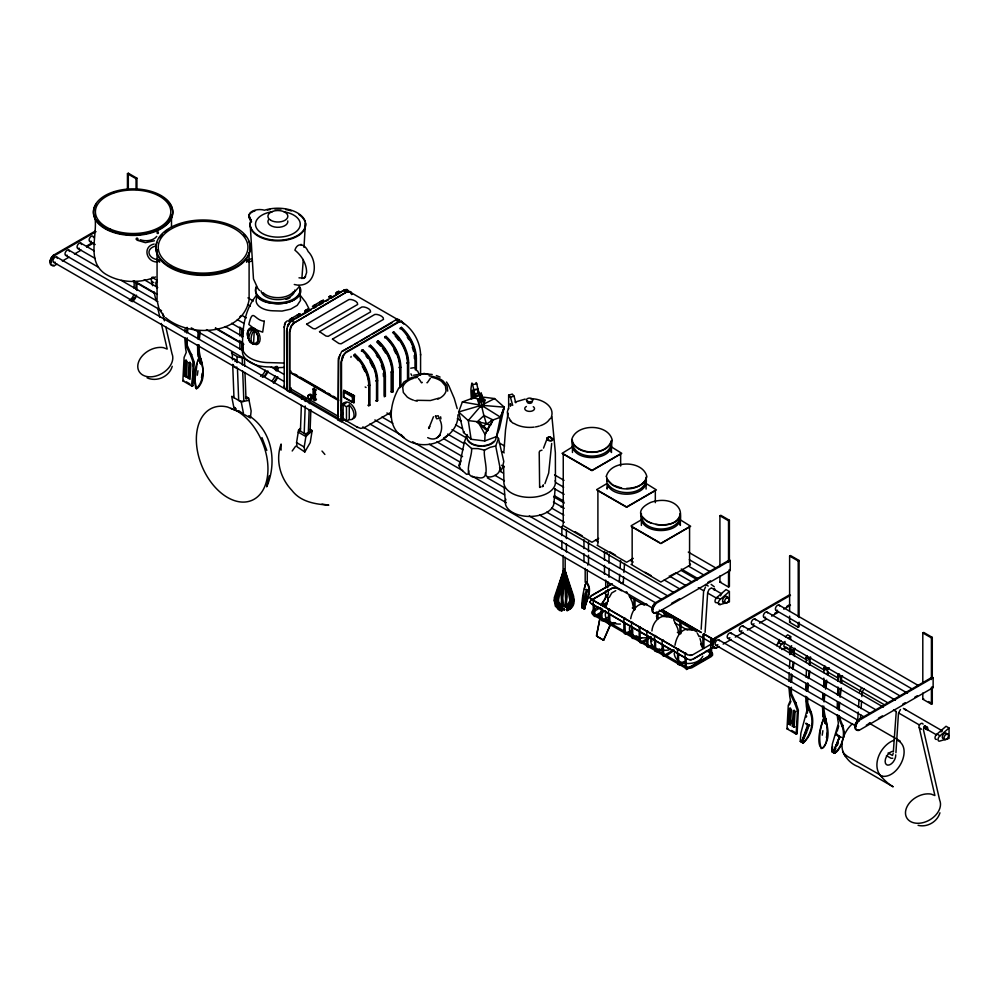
<?xml version="1.0" encoding="UTF-8"?>
<svg xmlns="http://www.w3.org/2000/svg" width="999" height="999" viewBox="0 0 999 999"><rect width="100%" height="100%" fill="white"/><g stroke="black" fill="none" stroke-linecap="round" stroke-linejoin="round"><path stroke-width="1.5" d="M561.863 527.36L561.863 526.66L561.863 535.601M605.519 610.876C602.847 611.038 594.592 620.791 593.256 614.298M593.256 600.312L594.293 600.474L593.256 600.312L593.256 614.472M601.947 618.693L601.947 609.39M608.828 624.487L608.566 623.139M630.943 631.555C629.507 633.054 623.963 636.301 623.875 631.98M637.3 636.738C635.951 638.448 631.38 639.959 631.53 636.4M635.027 608.478L635.027 599.175M652.609 645.566C651.261 647.29 646.69 648.801 646.84 645.242M654.495 635.676L655.544 635.676L654.495 635.676L654.77 651.011L656.93 651.835L661.563 649.238M674.412 650.661C671.753 650.824 663.486 660.576 662.15 654.083M662.15 640.097L663.199 640.259L662.15 640.097L662.15 654.258M664.597 615.459C662.187 611.638 667.257 612.112 664.597 612.362M677.459 648.925L678.508 648.925L677.459 648.925L677.734 664.26L679.894 665.097L684.527 662.499M679.907 633.566L679.907 621.041L680.956 621.041L679.907 621.203M710.289 655.519L711.575 652.672M341.508 421.516L341.508 361.85L343.731 354.832L345.941 352.659L399.038 322.003L401.198 321.591L402.872 323.114M242.67 349.388C241.933 330.607 244.043 309.69 256.88 294.93M284.216 327.397L285.452 322.49L287.337 320.779M289.847 391.683L289.847 332.018L291.146 326.586L294.268 322.839L291.346 320.554L287.962 324.638L286.538 330.569L286.975 390.022L284.703 388.024L284.216 385.876M420.579 355.144C420.404 341.995 413.111 329.171 402.06 322.078L402.684 323.002M805.681 696.216L806.393 706.518A71.841 29.271 48.4 0 1 806.892 710.601L800.861 733.229L800.261 741.395L801.498 742.107L808.428 724.974L807.642 725.162L801.498 742.107M184.753 337.55L185.614 348.763A59.228 21.503 46 0 1 186.226 352.472L184.116 357.38L182.854 380.844L192.02 386.138L192.944 385.664L194.206 362.2L191.533 354.545A59.578 21.628 46 0 1 189.261 349.875L187.25 345.417L187.263 337.912M481.281 395.866L481.243 393.119L482.18 397.227L478.596 399.225L472.989 397.527L472.864 398.638L472.252 394.068M788.91 686.912L789.772 696.74A59.228 21.503 46 0 1 790.396 700.449L788.273 705.356L787.012 728.82L796.178 734.115L797.102 733.641L798.363 710.177L795.691 702.522A59.578 21.628 46 0 1 793.418 697.851L791.408 693.393L791.37 687.237M837.162 708.728L837.387 701.773M806.355 662.487L806.205 657.392L807.03 657.192M839.372 738.086L832.966 752.434L831.73 751.723L832.329 744.105L838.373 723.588A59.54 23.077 47.3 0 0 837.861 720.042L837.137 714.66M281.056 450.124L281.106 444.031C275.287 460.302 280.17 477.984 291.82 490.272C300.599 501.948 315.209 504.208 328.808 505.144L321.99 504.133M789.722 654.62L789.547 648.651L791.645 645.679M790.671 654.32L790.696 651.211M805.943 683.266L805.706 690.584M837.824 681.268L837.674 675.761L838.735 675.137M838.598 681.056L838.498 675.524L837.686 675.724L839.073 673.701M789.235 672.739L788.935 681.393M515.759 402.772L514.035 396.116L512.262 394.106L508.641 395.179L508.666 408.916M827.322 674.587L827.609 669.605L828.82 667.981A3.334 1.923 -60 0 1 829.17 667.694M827.971 674.362L827.771 671.815M286.975 330.794L286.975 390.022M823.938 685.351L824.038 680.956L823.476 686.962M806.917 696.94L806.955 703.446L808.503 707.767A71.791 29.246 48.4 0 0 810.339 712.574C814.385 723.076 810.626 735.114 803.096 743.044L802.097 742.469L808.703 724.862L807.642 725.162M807.667 697.864L807.729 702.821L809.377 707.479A72.44 29.508 48.4 0 0 811.238 712.349C814.947 722.989 811.55 735.751 803.096 743.044M197.552 344.63L197.752 353.658L200.587 363.711L200.911 359.116L198.963 356.418L198.202 353.196L198.326 345.08M198.177 345.741L199.226 357.929L197.964 361.201M555.456 481.568L555.369 452.784L551.947 416.833M822.427 706.031L823.064 715.908L825.499 723.676L825.823 719.068L823.875 716.383L823.114 713.149L823.151 706.455M838.448 709.477L838.823 702.572M839.197 710.489L839.597 702.359M186.301 338.449L186.313 346.141L188.199 350.274A59.053 21.441 46 0 0 190.434 354.882L193.282 362.674L192.02 386.138M790.421 687.787L790.471 694.118L792.357 698.251A59.053 21.441 46 0 0 794.605 702.859L797.439 710.651L796.178 734.115M471.84 396.378C473.738 396.241 471.303 397.789 472.527 396.278L471.853 396.503M481.431 395.142L482.017 396.128M809.477 665.247L809.14 659.003L810.526 656.842M810.264 665.059L809.964 658.803L810.751 657.704M840.958 682.991L840.609 677.372A4.046 2.335 -60 0 1 841.595 675.786M841.732 682.779L841.433 677.147L837.674 675.761M301.373 405.369L300.424 431.156A2.423 1.761 -18.5 0 1 299.862 430.594L299.787 429.295A3.109 2.26 -18.5 0 1 300.274 428.484M301.611 399.3L301.723 396.266M305.207 406.019L304.183 433.329A2.635 1.911 -18.5 0 0 305.12 433.616L306.993 433.329A3.384 2.46 -18.5 0 0 308.329 432.48L309.166 409.727M305.369 401.473L305.482 398.439M309.39 403.658L309.503 400.624M310.876 409.665L310.027 432.604A3.384 2.46 -18.5 0 0 310.814 431.443L310.739 430.02A2.635 1.911 -18.5 0 0 310.127 429.42L312.138 430.594L310.227 442.607L304.807 451.973L297.065 446.778L296.566 442.594L298.564 430.082L300.512 428.234M794.492 656.43L794.13 650.337L795.304 648.788M833.378 752.322L832.142 751.61L832.542 746.403M556.78 595.142L557.554 601.348L561.351 607.904M95.142 231.156L53.397 255.257L50.912 258.479L49.95 262.262A6.244 3.609 -60 0 0 53.397 265.197L54.258 265.697L56.943 264.148M96.004 231.656L54.258 255.756L51.773 258.966L50.812 262.762A6.244 3.609 -60 0 0 54.258 265.697M655.332 612.724L656.193 613.224L730.257 570.466L730.257 560.526L729.395 560.027L655.332 602.784L652.859 606.006L651.885 609.79A6.244 3.609 -60 0 0 653.858 612.849M730.257 560.526L656.193 603.284L653.721 606.493L652.747 610.289A6.244 3.609 -60 0 0 656.193 613.224M789.622 594.792L715.559 637.549L713.086 640.771L712.112 644.555A6.244 3.609 -60 0 0 714.547 647.664M790.484 595.292L716.42 638.049L713.948 641.271L712.974 645.054A6.244 3.609 -60 0 0 716.42 647.989L719.118 646.44M806.48 690.184L806.68 685.976M854.807 726.285L854.782 726.922A6.244 3.609 -60 0 0 858.216 729.857L859.078 730.356L933.141 687.599L933.141 677.659L932.279 677.16L858.216 719.917L855.219 724.412L854.807 726.285L855.644 727.422A6.244 3.609 -60 0 0 859.078 730.356M473.926 397.677L462.362 401.96L458.666 411.988L463.548 432.517L471.116 439.273L484.74 440.971L485.064 434.44L477.997 421.803L481.168 424.338M806.106 677.372L806.468 669.867M184.54 376.123L185.377 360.477L186.338 360.027L185.489 375.661L184.54 376.123L186.376 377.172L187.337 376.723L185.489 375.661M186.376 377.172L187.213 361.538L185.377 360.477M188.212 378.234L189.048 362.6L190.01 362.15L189.173 377.784L188.212 378.234L190.047 379.295L190.884 363.661L189.048 362.6M192.332 383.791L192.645 377.922M193.269 366.196L193.506 361.8M198.202 331.343L197.702 338.848M503.921 451.336L505.531 429.832L508.079 413.111M788.698 724.1L789.535 708.453L790.496 708.004L789.66 723.638L788.698 724.1L790.534 725.149L791.37 709.515L789.535 708.453M791.57 723.276L791.72 720.441M795.167 726.822L794.205 727.272L792.369 726.211L793.206 710.576L795.042 711.638L796.003 711.188M794.168 710.127L793.331 725.761L792.369 726.211M794.205 727.272L795.042 711.638M796.727 727.372L797.04 721.503M837.512 695.167L837.936 687M838.348 693.443L838.636 687.986M184.865 331.968L185.027 329.071M253.484 344.355L254.333 329.907L252.897 329.083A10.177 5.557 -56.6 0 0 250.624 342.694L253.484 344.355A10.177 6.181 -63.6 0 1 254.333 329.907M303.284 259.49L301.873 278.546M303.996 247.365L305.419 223.127A27.71 15.996 0 0 1 275.487 240.821A27.71 15.996 0 0 1 251.273 220.429A10.852 6.269 0 0 1 255.057 210.826M401.561 435.264L404.233 437.737C385.502 427.385 390.085 403.209 399.026 387.637M447.689 391.096L447.065 385.689L442.919 380.819A23.089 13.337 0 0 0 429.17 375.874M457.904 414.81C458.466 424.737 451.923 433.391 443.743 438.324L446.578 436.026M789.422 668.319L789.872 660.863M390.846 417.008L391.046 413.936M391.071 413.186L391.258 410.139M198.988 344.767C198.014 359.415 209.852 374.9 197.49 388.311L196.241 388.599C192.657 378.846 194.88 367.382 198.876 357.942L198.152 355.956M619.705 574.325L619.205 581.93L619.892 581.418M620.092 568.231L620.591 560.614M621.116 583.478L623.264 583.091L623.663 577.022M623.95 572.477L624.537 563.386M701.161 629.245L703.621 591.171L705.531 586.962M705.094 632.33L707.667 592.507L709.065 589.435L711.425 587.899M823.813 706.131C823.838 720.204 834.215 735.364 822.402 748.276L821.153 748.551C818.468 739.198 819.842 728.558 823.513 719.555M824.088 701.91L824.799 694.43M857.617 721.191L858.216 712.037M858.503 707.454L859.003 699.824M860.401 719.243L860.688 714.71M861.088 708.653L861.575 701.086M861.862 696.553L862.162 692.007L864.123 688.573M893.368 751.323L896.253 711.5M895.928 752.734L898.476 713.136L900.461 709.552M608.079 601.223C608.803 598.863 605.831 591.833 605.344 597.664M807.055 691.358L807.716 682.829M807.841 690.958L808.366 683.94M555.107 488.748L553.97 503.071A24.363 14.061 0 0 1 526.336 516.321A24.363 14.061 0 0 1 505.894 499.263M200.949 363.698L201.274 359.103M825.973 722.127L826.185 719.055M564.547 571.128L562.162 607.23C555.069 599.862 558.229 589.735 561.55 581.231M564.41 609.365C563.049 609.765 564.385 608.653 564.56 609.702M822.614 698.801L822.976 693.98M823.276 698.538L823.626 693.743M571.528 596.728L570.092 602.946L566.908 607.904M186.551 332.929L187.088 327.347M187.5 332.492L187.737 329.745M348.713 291.071L346.928 289.423L344.555 289.835L331.256 298.164M352.073 294.205L350.811 291.658L347.427 291.496L294.268 322.839L347.365 291.521L347.365 292.183L350.499 292.307L351.648 294.618M399.612 319.83L397.427 319.205L396.166 320.354L399.038 322.003L401.473 320.916L403.746 324.038M790.584 682.342L791.383 673.975M791.545 681.842L792.195 674.962M286.975 330.357L287.125 328.596M440.909 418.918L440.659 416.82M843.88 737.262L844.23 731.855L842.706 725.311A59.977 23.252 47.3 0 1 840.846 720.966L839.11 715.534M710.539 652.647L708.391 656.355M824.275 685.227L824.699 680.719M893.243 753.209L892.507 755.481L888.111 752.984M497.14 436.975L498.489 438.474L495.691 445.979L490.047 447.365L484.54 450.137C482.554 457.517 493.156 482.167 476.91 477.31C460.676 478.259 472.702 456.793 471.565 448.514L464.36 442.07L466.745 435.539M565.983 598.151L564.522 606.818M825.599 687.787L826.173 682.192L825.162 687.949M562.325 581.73L561.076 595.267L562.737 607.13M563.286 572.502L563.998 569.155L554.283 597.627L554.345 600.711L556.193 605.032M562.562 589.672L562.262 598.151L563.736 606.818M562.874 586.6L563.686 578.908M564.31 609.84L563.923 609.665M573.901 600.711L573.626 596.241L565.084 570.766L567.332 579.457M584.427 589.173L584.952 585.464M199.35 339.148L200.237 331.905M198.689 339.41L199.575 332.143M823.601 699.362L824.15 694.655M158.791 260.202L159.715 262.063L159.016 261.363M587 589.597C580.132 629.295 580.394 595.466 586.475 581.967C593.443 589.772 586.276 600.661 584.49 609.078C585.839 600.636 592.857 590.109 586.063 582.23M583.965 593.069L581.918 607.629M823.975 672.664L823.85 668.056L824.999 666.033M472.564 397.165L471.94 396.241M481.868 395.104L481.93 396.091M808.203 678.583L809.115 671.403M808.978 678.234L809.902 671.041M825.711 687.599L826.71 680.119M859.49 692.195L861.538 687.599M464.36 442.07L459.315 466.533L460.751 469.193L466.57 474.313L468.144 474.1L468.868 470.804M855.668 726.785L856.942 723.014L859.078 720.416L933.141 677.659M839.522 696.091L840.596 688.523M840.084 697.265L841.37 688.161M587.337 589.797L583.691 608.653L584.34 609.04M197.303 375.237L197.964 370.741M822.214 735.202L822.876 730.694M651.823 641.483L651.823 640.172M792.207 668.381L793.106 662.724M792.931 669.355L794.055 662.275M304.807 451.973L304.208 447.015L306.206 434.49L308.329 432.48M201.498 377.659L202.21 373.189M826.41 737.612L827.122 733.154M586.45 589.385L582.679 608.066M566.858 609.602L564.747 570.966M825.574 689.148L826.835 681.955M586.038 598.139L586.675 594.63M547.689 437.5C545.479 439.56 548.588 436.188 550.299 437.05M549.425 437.013L550.611 437.512L549.138 437.075M585.826 599.3L583.691 608.653M564.348 571.203L557.829 603.259L558.553 607.941L561.675 609.752M563.786 609.615C564.897 609.103 563.848 609.402 563.648 609.115M807.217 713.274L807.791 710.514L806.93 711.101M466.558 437.425L467.157 434.577M484.74 440.971L496.453 436.613L500.536 417.195L504.283 407.18L494.617 398.564L482.679 397.078M459.702 462.599L459.078 465.796L459.89 464.023M547.852 439.897L548.414 437.287M836.712 733.104L836.038 735.064M504.283 407.18L499.388 428.733L496.453 436.613M607.03 478.583C603.433 499.475 650.087 499.338 646.116 478.434M607.792 486.163L607.13 489.073L607.13 483.766M631.043 564.36L660.863 582.042L690.384 564.997L690.384 564.06M546.615 439.985L543.518 448.126M269.268 475.874L266.708 486.825C277.335 462.425 272.377 430.606 248.838 415.659M838.124 728.333L838.698 725.886M551.685 443.469L548.676 473.089L544.917 483.653M606.056 606.843L606.992 603.196M674.987 645.279C676.348 636.663 682.092 625.911 692.632 629.882M601.673 610.052L596.64 635.239L597.514 636.675M572.864 600.424L571.153 604.432L567.145 607.929M633.766 609.665L633.978 599.163M350.911 357.292L351.136 356.456M369.043 404.62L369.043 384.74A27.198 15.709 60 0 0 354.782 355.057L355.007 354.22L353.908 354.857A28.422 16.409 60 0 1 368.793 385.864L368.793 405.756L367.932 405.257L369.905 405.119L369.905 385.227A28.422 16.409 60 0 0 355.007 354.22M361.65 350.387L361.426 351.223L362.749 349.75L361.65 350.387A28.422 16.409 60 0 1 376.536 381.393L376.536 401.286L377.647 400.649L377.647 380.756A28.422 16.409 60 0 0 362.749 349.75M369.393 345.916L369.168 346.753L370.504 345.279L369.393 345.916A28.422 16.409 60 0 1 384.29 376.923L384.29 396.815L385.389 396.178L385.389 376.286A28.422 16.409 60 0 0 370.504 345.279M391.171 391.845L392.27 391.208L392.27 371.316A27.198 15.709 60 0 0 378.022 341.646L378.246 340.809L377.135 341.446A28.422 16.409 60 0 1 392.033 372.452L392.033 392.345L391.171 391.845L391.171 371.965L393.131 371.815L393.131 391.708L392.033 392.345M384.877 336.975L384.652 337.812L385.989 336.338L384.877 336.975A28.422 16.409 60 0 1 399.775 367.982L399.775 387.874M407.517 378.808L407.517 363.511A28.422 16.409 60 0 0 392.619 332.505L393.731 331.868L393.506 332.704A27.198 15.709 60 0 1 407.767 362.375L407.767 377.672M400.362 328.034L400.149 328.871L401.473 327.397L400.362 328.034A28.422 16.409 60 0 1 415.259 359.041L415.259 369.755M563.786 609.115L564.398 609.752M557.417 592.407L558.191 589.522M559.74 583.766L564.01 569.155L554.283 600.524L555.357 606.206L558.965 609.427M601.835 608.503L596.44 635.901L602.31 639.447M257.068 296.428L256.343 299.063A17.595 10.152 0 0 0 272.814 310.789L282.043 311.064L290.672 309.153L297.215 305.369L300.524 300.387L300.162 296.391M247.29 260.751L246.503 262.138L247.377 260.202M565.521 607.13L567.132 596.74L566.408 586.338M630.706 618.718C632.017 610.676 637.612 601.348 647.19 604.42M651.935 630.981C652.672 621.253 661.725 612.137 671.54 617.857M197.09 363.461L194.917 380.032L196.403 388.599L195.429 387.225M605.344 598.426L601.373 604.308L602.022 604.108M564.597 609.565L563.686 609.253L564.373 609.827M837.212 731.181L837.786 729.307M562.849 575.649L555.332 600.774L555.744 604.52L557.08 606.743M806.305 717.12L806.655 716.033M508.454 408.204L507.342 411.925L507.817 416.945M807.342 730.431L808.591 726.585M559.44 585.289L555.332 597.902L556.318 603.134M460.539 462.312L461.063 460.876M569.68 600.973L566.108 607.192L563.773 569.255L570.192 601.748C571.116 604.77 570.042 609.64 567.182 609.79M433.441 416.77L428.733 428.534L429.745 426.548L428.571 427.872M823.064 715.908L823.788 717.894C809.09 756.668 832.804 758.765 825.823 719.068M287.562 326.698L290.259 322.065L294.168 319.58M339.935 354.757L338.649 360.189L338.199 420.104L338.361 358.466L341.808 351.323L352.36 345.642M400.899 386.938L403.808 382.068L409.815 378.371A26.274 15.172 0 0 1 418.306 376.099M609.665 626.086L603.596 640.209L609.914 626.023M430.419 378.171C427.972 381.755 426.873 383.504 427.035 382.654M172.24 366.333C169.331 376.648 156.768 382.292 147.078 377.822M939.934 812.799C937.324 821.827 927.197 827.622 918.093 825.336M842.057 743.731C839.997 746.69 837.474 753.633 833.566 752.796L839.485 736.45L841.308 737.312L840.321 737.524M802.097 742.469L806.93 731.705M832.966 752.434L839.759 736.613L837.274 734.989L839.759 736.613M561.163 507.28L561.675 506.093M585.177 584.752L585.764 583.578M793.668 653.671L793.131 650.736L794.742 648.201M833.566 752.796L835.876 748.463M837.137 745.641L838.398 742.831M824.799 667.357L823.85 668.056L826.922 669.829L828.071 667.807M284.39 324.825L285.452 322.49M702.796 656.193C697.789 666.633 675.074 666.083 674.2 653.321M493.007 419.942L490.447 425.499L486.288 423.601L477.347 421.715L483.978 415.522L493.007 419.942L482.892 426.286L477.347 421.715M806.78 657.717L806.218 657.367L807.204 655.656M789.272 704.932L790.933 701.398M492.969 420.017L487.25 430.282M840.596 677.409L842.232 676.111A2.735 1.586 -60 0 1 842.544 675.836M488.698 427.385L487.737 430.482L486.863 430.569L477.147 421.703L487.737 430.482L483.141 426.373M485.064 434.44L490.447 423.838M485.077 434.49L487.262 430.244M609.253 597.452L611.738 592.969L615.746 590.671M288.386 324.987L289.235 323.376M550.749 418.631C556.58 406.418 541.133 398.189 530.681 398.838M572.452 441.858C568.419 462.849 615.484 462.849 611.45 441.858M641.358 514.785C637.337 535.776 684.39 535.776 680.369 514.785M138.087 239.198L137.363 238.112A1.249 0.987 -1.2 0 0 136.526 238.224L136.051 239.111L136.863 239.61A1.249 0.987 -1.2 0 0 137.437 239.585M790.821 647.876L789.547 648.651L793.131 650.736L793.656 653.121L789.797 650.898M572.052 605.032L572.889 603.633M794.13 650.337L793.131 650.736M463.548 432.517L464.16 431.518M343.731 354.832L341.67 360.04M807.092 724.849L807.554 724.263L809.003 725.299M596.79 489.56L606.48 483.841M645.429 480.057C641.658 486.476 633.516 488.174 626.61 488.386M292.183 450.999L295.654 446.178M447.49 435.352C436.088 447.789 411.351 448.126 400.774 434.428M808.84 725.861L809.827 725.574L808.004 724.737L808.216 725.499M480.419 406.456L468.244 420.579L480.094 422.053M294.83 291.571L298.738 287.237M156.768 236.376C153.322 240.821 145.704 241.708 140.235 239.71M539.635 486.213L540.709 487.1L539.635 487.425L539.21 452.097L539.997 450.774L541.995 450.174M834.565 753.371C841.895 746.44 845.928 735.227 841.82 725.561A59.441 23.039 47.3 0 1 839.984 721.266L838.286 715.321M570.966 606.418L567.607 608.903M810.626 713.236L811.313 712.537M587.737 565.134L588.498 564.198L588.498 555.244M640.234 626.997L639.185 626.997M711.575 638.885L710.539 638.885M714.447 589.835C714.173 587.624 715.084 588.586 714.11 589.972M842.095 726.148L842.794 725.486M312.138 430.594L305.881 436.551L298.239 432.142M190.784 355.532L191.621 354.732M794.942 703.508L795.778 702.709M482.18 395.879L478.596 399.225L473.189 396.815L472.302 394.093M233.341 396.153L233.279 397.14A3.022 1.124 13.6 0 0 233.978 397.689L232.692 364.385M239.885 316.733L240.996 315.746M852.559 723.626C843.318 731.792 837.337 747.614 846.653 757.991A73.626 42.507 -60 0 0 858.241 766.645L893.181 786.812A131.406 75.862 -60 0 1 882.117 777.472C870.191 766.27 880.631 744.767 894.267 740.172M717.032 602.547A3.197 1.848 -60 0 1 715.009 601.111A3.197 1.848 -60 0 1 717.032 597.352L726.023 589.572L729.395 591.52L729.395 601.898L720.404 604.495L718.156 603.196M720.404 604.495A3.197 1.848 -60 0 1 718.381 603.059A3.197 1.848 -60 0 1 720.404 599.3L729.395 591.52M776.698 645.704A3.197 1.848 -60 0 1 778.658 642.607L780.906 640.659M785.401 636.775L787.649 634.827L790.659 636.563L790.659 639.522M779.645 648.114A3.197 1.848 -60 0 1 781.668 644.343L785.039 641.433M788.411 638.511L790.659 636.563M936.513 739.41A3.197 1.848 -60 0 1 935.039 737.487A3.197 1.848 -60 0 1 937.05 734.053L946.041 726.273L949.05 728.009L949.05 738.386L940.059 740.983A3.197 1.848 -60 0 1 938.036 739.56A3.197 1.848 -60 0 1 940.059 735.788L949.05 728.009M427.684 437.624C439.373 443.693 444.692 428.596 439.847 419.83M439.398 435.801L440.134 435.189L437.038 437.812M485.389 427.734L485.102 428.596L485.389 427.734L483.279 426.036M419.405 375.062L424.063 373.414L428.896 374.675M290.272 322.065L291.396 320.529L344.505 289.872L347.427 291.496M584.665 608.965L583.94 608.503M294.218 322.215L290.834 326.298L289.41 332.23L289.41 391.933L290.946 391.046L339.747 419.218M631.168 525.749L642.082 519.418M675.611 573.089L670.604 575.599M152.585 285.739L151.548 281.206L153.821 282.717M919.242 727.672L921.478 729.208M644.655 604.682L646.49 604.57M665.896 616.945L667.732 616.833M563.985 569.343L561.101 604.507L561.888 610.938M127.447 189.136L127.447 173.714L128.309 173.227L136.925 178.197L136.925 188.986M127.447 173.714L136.064 178.696L136.925 178.197M87.063 245.766L91.096 243.431M62.338 261.026L69.068 257.143M74.45 254.033L81.181 250.15M86.576 247.04L93.307 243.157M291.209 318.544L297.852 314.71M314.448 305.132L321.079 301.298M292.832 319.28L292.395 318.169L291.296 318.806A8.117 4.683 60 0 0 288.624 321.291M296.94 315.547A8.117 4.683 60 0 1 299.038 314.335L300.15 313.698A8.117 4.683 60 0 0 298.039 314.91M308.316 310.339L307.892 309.228L306.78 309.865A8.117 4.683 60 0 0 304.683 311.076M312.425 306.606A8.117 4.683 60 0 1 314.523 305.394L315.634 304.757A8.117 4.683 60 0 0 313.536 305.969M323.801 301.398L323.376 300.287L322.265 300.924A8.117 4.683 60 0 0 319.593 303.409M328.821 296.828A8.117 4.683 60 0 1 330.007 296.453L331.119 295.816A8.117 4.683 60 0 0 329.021 297.028M339.298 292.457L338.861 291.346L337.762 291.983A8.117 4.683 60 0 0 335.652 293.194M295.492 318.818L311.388 309.64M314.036 308.104L316.683 306.581M319.33 305.045L323.301 302.759M325.961 301.223L328.609 299.7M399.101 321.328L396.228 319.668L343.069 351.011M355.02 344.106L357.667 342.582M360.327 341.046L369.618 335.676M372.277 334.141L392.182 322.652M354.782 355.057L353.683 355.694A27.198 15.709 60 0 1 358.316 360.589M378.022 341.646L376.91 342.282A27.198 15.709 60 0 1 380.669 346.116M316.496 399.163L315.397 399.8A1.623 0.937 60 0 1 314.248 400.462A1.623 0.937 60 0 1 313.099 398.476L313.099 389.198L314.198 388.549A1.623 0.937 60 0 1 314.235 388.236M315.397 399.8L315.397 390.522L316.496 389.885M313.099 398.476L314.198 397.839L314.198 388.549A1.623 0.937 60 0 0 313.099 389.198M343.806 390.359L354.433 395.816L353.858 402.784L343.806 396.978L343.806 390.359L354.433 395.816M343.519 391.845L344.38 391.346L353.284 396.491L353.284 401.785L352.422 402.285L343.519 397.152L343.519 391.845L352.422 396.978L353.284 396.491M343.519 397.152L344.38 396.653M375.686 380.906L377.647 380.756M406.655 363.024L408.628 362.874L408.628 378.171M346.478 421.141L346.478 406.743L349.263 405.132A9.128 5.27 60 0 1 354.058 415.097A9.128 5.27 60 0 1 349.263 419.543L346.478 421.141L343.144 419.218L343.144 404.807L345.929 403.196A9.128 5.27 60 0 0 343.032 414.011M375.686 400.786L377.647 400.649M344.83 419.592L341.071 421.765L341.071 362.063L342.495 356.119L345.879 352.048L399.038 321.353L399.038 322.003M368.793 405.756L369.905 405.119M390.896 412.312L364.435 427.597L360.751 428.409L357.055 427.048M573.176 446.491L562.137 453.321M593.256 469.642L620.654 453.821L620.654 466.034M598.663 538.386L591.957 542.257L562.437 525.224M633.316 558.391L626.61 562.262L597.09 545.229M662.162 542.569L689.572 526.748L689.572 563.873M719.917 566.645L719.917 515.771L720.779 515.284L729.395 520.254L729.395 560.339M591.258 595.704L611.413 584.065M591.258 600.124L611.413 588.486A4.371 2.522 0 0 1 613.086 587.887A4.408 2.547 0 0 1 614.997 587.762M719.917 515.771L728.533 520.754L729.395 520.254M591.458 600.199L611.575 588.573A4.133 2.385 0 0 1 617.444 588.573L621.665 590.834M598.576 607.142C596.066 607.929 588.636 611.75 593.219 614.885L685.838 668.256L691.683 667.869L711.226 656.593C714.809 654.57 711.051 650.699 708.328 650.262M602.26 605.019L607.604 601.935M593.955 611.425L600.574 607.592M602.959 606.218L607.005 603.896M595.779 615.297L603.696 610.726M603.433 619.717L607.467 617.382M603.92 620.641L606.668 619.055M611.088 624.138L613.823 622.552M611.588 625.062L615.634 622.727M671.49 603.396L679.57 598.738M707.854 582.405L710.539 580.856M626.398 632.979L630.431 630.644M719.917 575.899L719.917 582.067L720.779 581.568M634.053 637.399L636.8 635.814M719.917 582.067L728.533 587.037L729.395 586.538L729.395 569.58M789.622 611.513L789.622 556.018L790.484 555.519L799.088 560.489L799.088 617.532M641.708 641.82L650.923 636.488M651.448 637.399C648.663 637.474 640.846 647.19 639.185 640.996L639.185 626.835L639.847 626.61L640.284 641.308M649.362 646.228L652.11 644.655M789.622 556.018L798.226 560.988L799.088 560.489M657.017 650.649L659.765 649.075M664.685 655.069L673.9 649.75M713.323 642.919L693.194 654.532A4.133 2.385 0 0 1 687.324 654.532L591.458 599.188A4.133 2.385 0 0 1 591.458 595.804L611.575 584.178A4.133 2.385 0 0 1 612.337 583.828M679.994 663.91L684.028 661.588M693.356 659.065L713.511 647.427A4.371 2.522 0 0 0 714.135 646.977M774.799 613.286L777.497 611.738M786.925 606.293L789.622 604.745M723.151 644.105L731.231 639.447M735.276 637.112L743.343 632.442M747.389 630.107L754.12 626.223M759.502 623.114L766.245 619.23M771.628 616.121L778.358 612.237M783.74 609.128L790.484 605.232M688.948 667.582L708.528 656.281M691.021 666.645L710.489 655.406M707.779 657.916L686.5 669.53L685.114 667.519L685.114 653.346L686.163 653.346L685.114 653.508M708.94 657.242L711.388 654.32L710.289 653.009M789.622 616.133L789.622 622.302L790.484 621.815M789.622 622.302L798.226 627.272L799.088 626.785L799.088 622.152M922.801 682.242L922.801 632.916L923.663 632.417L932.279 637.387L932.279 677.472M922.801 632.916L931.418 637.886L932.279 637.387M866.295 725.199L870.341 722.864M878.421 718.206L882.454 715.871M902.659 704.208L905.344 702.647M914.772 697.215L917.469 695.654M922.801 693.031L922.801 699.2L923.663 698.701M922.801 699.2L931.418 704.17L932.279 703.683L932.279 688.261M422.302 382.33C421.079 383.878 421.466 381.68 418.519 378.584M494.617 398.564L482.754 404.607L483.716 405.469L504.245 407.167L500.499 417.182L483.341 406.468L480.119 406.805L479.158 405.956L478.034 400.587L478.596 399.088L483.404 398.589L484.827 399.875L483.341 406.468L484.827 399.875L478.596 399.088L479.058 402.023M154.183 244.043C142.108 246.541 146.441 262.612 157.717 261.975M155.007 246.191C145.105 249.151 148.314 258.741 158.129 259.728M691.196 666.545L688.773 667.22L685.476 666.545M603.583 619.63L602.322 619.855M657.167 650.574L655.594 650.149L655.544 640.322M687.799 668.244L686.9 668.531M182.854 380.844L183.853 380.407M787.012 728.82L788.011 728.383M856.817 720.853L858.503 720.217M515.047 402.098L525.137 399.101M154.42 240.771L145.417 242.657L137.2 240.247M398.376 319.955L396.166 320.354L396.166 319.692M491.021 420.716L500.536 417.195M413.336 378.384L410.901 379.258A21.441 12.375 0 0 0 402.734 387.425L403.321 392.457L407.167 396.978A21.441 12.375 0 0 0 413.436 400.149M438.761 398.164L430.407 400.537L416.745 400.299M825.386 668.943L826.073 668.718M824.025 670.279L824.537 667.832M826.922 669.829L827.609 669.605M155.569 276.96C139.261 283.741 119.443 283.129 104.458 273.389C86.076 260.215 98.252 234.028 94.718 215.784M190.434 354.882L191.533 354.545M410.726 368.206L413.911 367.719M483.404 398.589L478.034 400.587L479.47 401.873L484.278 401.361L480.819 398.264M794.592 702.859L795.691 702.522M508.641 395.179L510.427 397.177L514.035 396.116M549.263 437.25C541.77 439.597 558.354 443.394 550.199 437.287M480.007 405.706L458.628 411.975L468.281 420.591L471.116 439.273M781.668 649.537L787.662 647.814M841.82 725.561L842.706 725.311M892.794 758.266L891.071 758.278L886.438 755.669M248.027 259.728L251.161 258.916M248.451 261.975L251.985 261.064M809.14 659.003L809.964 658.803L809.689 659.402L806.205 657.392M806.892 710.601L807.791 710.389M810.339 712.574L811.238 712.349M800.261 741.395L801.91 742.007M567.282 608.891C571.628 608.291 573.988 603.234 572.602 599.375L565.846 577.135M196.241 388.599C203.459 382.58 204.308 368.344 200.911 359.116M413.611 375.224L423.027 373.763L432.217 374.463M414.56 377.947L417.345 377.335M244.967 372.44L245.991 398.713L248.639 398.176L251.136 410.939L250.387 417.994L244.743 414.76M236.263 408.991L233.803 407.292L231.668 396.353L241.221 401.873L249.051 400.287M603.334 620.903L601.635 620.629M471.353 398.951L471.004 393.069A8.691 1.274 84 0 1 471.066 387.974L471.64 384.19A4.533 0.662 84 0 1 472.589 384.453L473.788 389.747L477.984 389.31L479.57 395.554M567.12 610.864L570.679 608.391L571.465 603.034L564.934 570.916M566.483 610.064C571.84 609.989 575.399 603.896 573.626 599.025L565.059 570.841M472.589 384.453L476.785 384.003L479.745 396.715M474.088 395.567L473.788 389.747L477.984 389.31L478.184 393.606M472.39 394.28L474.637 394.043L475.287 396.091L479.782 395.629L479.07 393.431M479.133 393.569L481.381 393.331M478.921 393.906L481.168 393.668M471.89 396.928L472.589 396.815M471.94 397.14L472.589 396.94M487.874 430.219L477.147 421.703M647.577 637.737L641.633 637.899M668.818 649.999C661.75 651.236 649.6 648.751 650.799 639.397M298.763 285.127C316.071 285.464 318.469 261.775 308.154 251.561C304.857 243.631 297.315 242.095 294.905 250.15C301.586 255.607 306.768 263.736 306.593 272.627L304.982 277.285L305.557 276.523L303.571 278.446L305.207 277.26L302.66 278.384L303.546 278.084L298.988 277.834M471.565 448.514L478.084 448.626L484.54 450.137M561.813 610.826C557.105 611.226 556.006 605.019 557.017 601.473L563.998 569.705M477.659 422.614L478.446 422.589M687.349 629.732L691.857 629.87M284.128 363.049L269.38 362.612A26.548 15.335 0 0 1 243.082 343.881M620.454 624.063C614.11 624.45 603.97 621.353 605.406 613.199M346.765 290.16L344.505 290.522L345.654 290.097L348.514 291.745M344.792 419.393L342.807 418.818L341.508 414.885M655.719 524.487C694.48 528.758 683.616 491.708 650.923 502.31C617.469 517.957 675.786 538.099 680.344 513.486C682.117 534.228 639.61 534.228 641.383 513.486M896.652 739.947C913.723 746.902 898.338 778.858 882.092 776.211A19.73 11.389 -60 0 1 880.231 775.149M561.85 608.99L558.066 607.679M561.763 610.064L559.852 609.74M669.155 616.97L670.691 617.157M641.62 637.899C635.901 637.587 628.259 634.015 629.557 627.147M462.362 401.96L478.496 404.77M294.28 284.49L297.977 285.19M625.287 633.116L624.924 622.639M621.565 488.012L612.837 485.089L607.792 480.057M607.03 594.63L607.792 595.079M711.151 584.39L714.26 586.763M789.547 648.651L791.807 649.537M230.844 408.391L238.998 411.613M233.803 407.292L235.364 407.929M436.376 375.562L440.084 377.085M561.987 608.304L557.092 604.432M343.144 404.807L346.478 406.743M651.123 523.226L647.09 521.441L642.045 516.396M582.217 535.814L575.074 531.705M615.521 555.232L609.74 551.71M651.123 575.599L645.017 572.265M586.013 589.622L586.987 590.184M560.639 608.903L558.016 607.142M582.929 607.916L582.267 607.542M844.505 754.745L879.682 774.662M846.503 755.756L843.793 753.321A20.854 12.038 -60 0 1 842.706 751.123M602.622 639.71L603.633 640.209L597.814 636.937M349.588 291.783L399.3 320.479M397.315 319.917L400.174 321.566M610.739 446.491L621.765 453.321L591.957 470.666L562.437 453.621M645.391 483.066L656.418 489.91L626.61 507.242L597.09 490.209M401.248 328.234A27.198 15.709 60 0 1 415.509 357.904L416.371 358.404L416.371 370.641M679.645 519.418L690.671 526.261L660.863 543.593L631.343 526.548M591.957 470.392L563.249 453.821L563.249 524.088M400.874 385.701L400.874 367.345L400.012 366.845A27.198 15.709 60 0 0 385.764 337.175M399.775 367.982L398.913 367.495L400.012 366.845L400.012 386.738M391.171 371.965L392.033 372.452M729.395 569.967L730.257 570.466M932.279 687.1L933.141 687.599M385.389 376.286L384.528 375.786A27.198 15.709 60 0 0 370.279 346.116M247.939 297.864L253.346 300.986M457.305 418.731L461.363 421.079M499.175 442.907L504.582 446.029M554.557 474.887L564.01 480.344M688.286 552.085L715.296 567.682M779.083 605.132L918.181 685.439M247.602 304.695L250.299 306.256M455.606 424.787L462.362 428.683M501.535 451.311L504.233 452.859M555.569 482.505L563.673 487.175M659.552 542.569L632.155 526.748L632.155 563.873M689.285 559.702L709.552 571.403M776.036 610.401L912.437 689.16M392.27 391.208L393.131 391.708M928.583 701.548L932.279 703.683M452.01 429.595L466.858 438.174M554.657 488.861L564.11 494.318M688.386 566.071L703.246 574.65M767.032 612.087L907.479 693.181M369.905 385.227L367.932 385.377L368.793 385.864M385.389 396.178L384.528 395.679L384.528 375.786L383.429 376.436A27.198 15.709 60 0 0 383.254 373.439M242.295 315.559L246.353 317.894M447.614 434.09L463.823 443.444M501.635 465.284L504.345 466.845M554.32 495.704L563.773 501.161M681.281 569.005L697.489 578.359M365.172 386.975L366.034 387.462M763.985 617.37L900.386 696.116M553.621 496.778L564.373 502.997M681.33 570.516L697.464 579.832M705.531 584.49L708.216 586.038M712.25 588.374L721.665 593.806M725.699 596.128L728.383 597.689A3.184 1.836 -60 0 1 727.384 602.609A3.184 1.836 -60 0 1 724.625 601.023A3.184 1.836 -60 0 1 728.383 597.689M237.337 319.58L244.093 323.476M444.006 438.898L462.912 449.812M499.375 470.866L503.434 473.214M553.409 502.06L564.21 508.304M676.323 573.026L691.183 581.605M754.969 619.055L895.416 700.137M717.032 597.352L720.404 599.3M698.326 587.662L703.696 590.771M707.729 593.106L717.145 598.538M722.514 601.635L725.212 603.196M903.396 708.403L942.457 730.956M89.76 241.408L95.167 244.53M151.898 277.285L157.305 280.407M231.593 323.289L243.744 330.307M386.925 412.974L390.984 415.322M436.9 441.833L462.562 456.643M494.98 475.362L504.445 480.819M551.71 508.116L563.873 515.134M669.23 575.961L685.439 585.327M751.922 624.325L888.323 703.071M806.218 657.367L807.667 658.204M778.658 642.607L781.668 644.343M937.05 734.053L940.059 735.788M784.402 647.04L791.133 650.923M793.83 652.484L807.292 660.264M809.989 661.813L824.799 670.366M827.497 671.915L838.273 678.146M842.307 680.469L884.065 704.582M893.481 710.014L896.178 711.575M898.875 713.124L919.08 724.787M924.462 727.909L936.587 734.902M80.757 243.094L94.256 250.899M144.231 279.745L157.742 287.55M225.275 326.536L242.844 336.675M381.968 417.008L392.769 423.239M429.245 444.293L460.314 462.237M487.325 477.834L504.882 487.974M546.753 512.15L564.323 522.277M595.379 540.222L598.089 541.783M630.506 560.489L633.204 562.05M664.273 579.994L679.133 588.573M742.919 626.011L883.366 707.105M77.71 248.376L95.267 258.504M134.44 281.119L157.405 294.38M215.484 327.909L243.843 344.293M374.875 419.942L401.885 435.539M412.687 441.77L462.662 470.629M472.127 476.086L504.545 494.805M539.66 515.072L673.388 592.282M294.905 374.101L297.54 375.624M300.187 377.147L325.237 391.608M327.884 393.131L330.519 394.655M333.154 396.178L335.789 397.702M133.142 280.956L154.708 293.394M215.359 328.409L239.61 342.42M739.872 631.293L876.273 710.039M338.649 399.962L289.847 371.79L290.946 371.153L289.847 372.452L338.649 400.624M68.694 250.062L98.414 267.22M121.379 280.469L157.842 301.523M206.468 329.608L242.944 350.661M271.303 367.033L283.466 374.051M369.905 423.963L506.331 502.722M529.295 515.984L667.07 595.529M730.856 632.979L869.954 713.286M65.647 255.332L161.551 310.701M191.271 327.859L284.465 381.668M362.812 426.898L661.326 599.238M727.809 638.249L864.21 716.995M232.392 351.96A3.921 1.461 13.6 0 0 231.631 352.247L231.581 353.234A3.022 1.124 13.6 0 0 232.28 353.783L236.988 356.506A3.297 1.224 13.6 0 0 238.149 357.018L240.959 357.517A4.271 1.586 13.6 0 0 242.158 357.43L242.457 364.997M289.847 388.361L338.649 416.533M342.807 418.818L357.892 427.522M869.18 723.176L900.087 741.021M56.643 257.018L338.948 420.005M341.646 421.566L656.368 603.271M53.397 255.257L54.258 255.756M655.332 602.784L656.193 603.284M715.559 637.549L716.42 638.049M858.216 719.917L859.078 720.416M286.538 390.272L289.41 391.933M338.199 420.104L340.122 421.216M52.922 255.694L53.784 256.181M654.857 603.221L655.719 603.708M715.084 637.986L715.946 638.486M718.805 639.934L859.252 721.028M52.46 256.169L53.322 256.668M654.395 603.696L655.257 604.195M714.622 638.473L715.484 638.96M857.279 720.828L858.141 721.328M52.023 256.693L52.885 257.193M653.97 604.22L654.832 604.72M714.185 638.998L715.047 639.497M856.855 721.365L857.716 721.852M51.623 257.267L52.485 257.754M653.558 604.795L654.42 605.282M662.187 609.802L701.348 632.417M704.058 633.978L713.511 639.435A4.371 2.522 0 0 1 714.135 639.884M713.786 639.56L714.647 640.059M856.443 721.927L857.304 722.427M662.012 609.902L701.161 632.517M703.87 634.065L713.323 639.522A4.133 2.385 0 0 1 713.923 639.959M51.249 257.854L52.11 258.354M653.184 605.382L654.045 605.881M713.411 640.159L714.273 640.646M856.081 722.514L856.942 723.014M50.912 258.479L51.773 258.966M652.859 606.006L653.721 606.493M713.086 640.771L713.948 641.271M855.743 723.139L856.605 723.638M659.253 610.177L696.753 631.83M50.624 259.103L51.486 259.603M652.572 606.63L653.433 607.13M712.799 641.408L713.648 641.895M855.456 723.776L856.318 724.263M50.387 259.752L51.249 260.24M652.335 607.28L653.196 607.767M712.549 642.045L713.411 642.544M855.219 724.412L856.081 724.912M53.596 262.287L653.321 608.541M50.2 260.389L51.061 260.889M652.135 607.916L652.996 608.416M712.362 642.682L713.224 643.181M855.032 725.049L855.881 725.549M699.812 636.138L713.323 643.93M715.759 645.204L856.205 726.298M50.062 261.014L50.924 261.513M651.997 608.541L652.859 609.04M712.225 643.306L713.086 643.806M854.882 725.674L855.743 726.173M49.975 261.626L50.837 262.125M651.922 609.153L652.784 609.652M712.137 643.93L712.999 644.417M629.37 596.578L644.118 605.094M656.193 612.075L664.248 616.72M674.974 622.914L687.05 629.882M715.559 647.502L716.42 647.989M677.359 632.379L680.057 633.94M701.598 646.378L704.295 647.939M632.255 607.954L635.127 609.602M706.256 650.674L710.489 653.121M248.639 398.176L246.104 396.728A3.297 1.224 13.6 0 1 246.878 397.327L246.803 398.401A4.271 1.586 13.6 0 1 245.991 398.713M298.564 430.082L306.206 434.49M591.258 599.288L687.15 654.645M808.004 724.737L805.806 723.251L807.454 724.412M591.258 603.708L687.15 659.065M593.955 613.698L685.651 666.645M296.566 442.594L304.208 447.015M594.892 615.471L594.293 604.969M663.786 655.257L663.199 644.742M686.75 668.518L686.163 667.307M791.608 730.469L795.204 732.542M796.403 733.229L797.102 733.641M186.251 381.793L189.847 383.878M192.245 385.252L192.944 385.664M837.686 675.724L839.135 676.56M833.99 752.672L834.977 753.258M802.509 742.369L803.508 742.944M602.884 603.758C600.124 603.958 607.517 598.326 605.844 595.242M238.711 410.701L243.619 414.11L241.221 401.873M626.186 591.67L627.36 592.519M594.155 613.823L593.156 612.799M165.572 317.645C189.148 337.987 242.582 335.564 249.101 299.825L249.101 252.622M510.102 420.716L513.374 423.439M622.764 582.242L623.264 583.091M646.84 631.418L647.889 631.256L646.84 631.256L646.84 645.416M631.53 622.577L632.579 622.414L631.53 622.414L631.53 636.575M623.875 618.156L624.924 617.994L623.875 617.994L623.875 632.155M608.566 609.315L609.602 609.153L608.566 609.153L608.566 623.314M259.54 290.497L258.217 288.986M550.661 437.25C557.055 440.372 547.29 443.007 547.052 438.324M632.866 637.399L632.579 627.06M251.623 221.815L250.087 219.992A10.852 6.269 0 0 1 250.087 217.195M648.326 646.415L647.889 645.204M610.052 624.313L609.602 613.798M300.037 295.055L305.644 302.235L309.103 308.916M564.123 608.828L564.46 609.615M607.792 484.028C616.121 496.903 647.077 495.741 646.091 477.135M573.139 443.469C581.368 455.282 606.73 455.407 611.438 440.559C613.211 461.288 570.704 461.288 572.464 440.559M159.828 310.277L164.298 316.508M673.626 619.73L677.634 628.246L679.12 634.377M697.314 633.204L699.113 636.663M446.503 381.993L448.289 384.727M607.492 596.253L608.279 601.111M301.024 244.293L301.198 245.042M843.793 753.321L845.529 756.418M257.68 288.137L253.471 278.896L250.337 226.648M417.532 370.841L419.767 375.312M628.833 594.667L632.242 602.047L633.94 610.277M410.951 373.838L411.863 375.612M448.688 385.439L454.258 398.426L457.192 408.591M474.637 394.043L474.475 395.991M699.999 638.523L702.672 648.164M330.007 296.453L330.444 297.565M314.523 305.394L314.96 306.506M299.038 314.335L299.463 315.447L300.574 314.81A6.906 3.984 60 0 0 299.563 315.122M261.95 437.574L266.808 450.387M838.386 717.894L838.76 718.993M512.699 405.394L510.427 397.177M568.344 583.878L572.927 597.902M656.393 615.983L657.03 617.994M481.98 396.591L482.18 397.227M473.826 389.835L475.262 395.979M511.001 405.594L510.364 403.571L510.377 406.181M823.788 717.894L825.499 723.676L823.875 716.383M198.876 357.942L200.587 363.711L198.963 356.418M483.978 415.522L486.288 423.601M700.649 643.718L701.073 645.204M570.054 589.522L571.228 593.843M566.695 581.231L570.479 596.715M498.489 438.474L503.783 461.476L502.497 467.532L500.686 470.966L495.691 445.979M484.228 417.02L481.855 407.03L481.431 399.2L479.47 401.873L480.119 406.805M156.818 287.962L155.894 283.916A2.597 1.723 -54 0 1 157.243 280.644M162.687 313.386L164.41 320.866M165.784 326.848L172.003 353.783A18.706 13.187 -29.6 0 1 156.044 375.999A18.706 13.187 -29.6 0 1 138.187 363.261A18.706 13.187 -29.6 0 1 163.386 347.64L167.195 349.076L161.289 323.439M153.983 291.77L156.069 300.811M157.805 308.354L159.89 317.407M151.548 281.206L151.423 280.669A2.597 1.723 -54 0 1 153.309 277.073M679.682 522.514L680.344 525.424L680.344 518.793M610.776 449.575L611.438 452.497L611.438 445.866M157.38 301.773L158.941 308.604M473.538 394.255L472.377 390.109L472.09 393.818A31.056 4.558 84 0 1 472.49 398.564M839.547 736.3L839.61 737.125M837.799 735.289L837.849 736.101M823.813 715.684L823.313 712.662M806.755 703.159L806.505 700.786M485.389 472.864C484.865 481.805 502.659 474.463 499.587 467.569M678.558 663.411L678.508 653.583M565.771 580.194L566.083 583.266M564.56 578.908L564.885 581.98M565.209 585.064L566.008 592.744M505.319 501.698L504.183 487.3M244.43 358.529L244.73 366.258M242.682 371.054L243.856 401.336A4.271 1.586 13.6 0 1 242.657 401.423L239.86 400.936A3.297 1.224 13.6 0 1 238.686 400.412L237.462 368.619M236.988 356.506L237.225 362.562M232.28 353.783L232.517 359.84M823.001 708.566L823.089 710.876M806.368 723.776L806.38 724.437M882.092 776.211L882.117 777.472M503.583 465.709L503.921 481.768A25.762 14.873 0 0 0 530.631 497.352A25.762 14.873 0 0 0 555.194 480.631M823.838 678.146L823.85 685.389M931.418 637.886L931.418 679.507M931.418 687.212L931.418 704.17M798.226 560.988L798.226 616.483M798.226 622.652L798.226 627.272M728.533 520.754L728.533 562.375M728.533 571.628L728.533 587.037M711.575 643.531L711.575 638.723L710.913 638.498L710.539 652.797M711.575 648.026L711.575 652.834M703.92 634.303L703.92 648.413M702.884 634.303L702.884 648.376M686.163 658.004L686.163 667.482M680.956 621.041L680.956 633.603M665.646 612.2L665.646 615.459M657.991 612.437L657.991 618.793M656.942 612.424L656.942 618.606M655.319 502.672L655.319 490.397L626.61 506.968L597.902 490.397L597.902 544.093M647.889 635.901L647.889 645.379M646.091 482.442L646.091 489.073M641.383 518.793L641.383 525.424M609.015 554.27L609.015 563.211M609.015 568.394L609.015 577.335M607.792 581.593L607.792 587.587M607.792 589.41C610.189 595.916 604.258 599.288 605.706 590.909M607.13 478.471L607.13 481.118M605.706 580.094L605.706 587.912M604.482 551.286L604.482 560.239M604.482 565.409L604.482 574.35M588.498 541.833L588.498 551.573M587.275 569.954L587.275 582.255M585.189 568.456L585.189 582.255M583.965 539.647L583.965 548.588M583.965 553.758L583.965 562M572.464 445.866L572.464 452.497M566.396 529.645L566.396 538.586M566.396 543.756L566.396 552.01M565.172 557.292L565.172 570.766M563.074 555.469L563.074 570.766M561.863 540.784L561.863 549.025M473.189 396.815L473.189 398.164M420.579 354.158L420.579 374.862M415.509 357.904L415.509 368.619M376.785 400.149L376.785 380.269A27.198 15.709 60 0 0 362.537 350.587M353.858 396.153L353.858 402.784M352.422 396.978L352.422 402.285M349.263 405.132L349.263 419.543M344.505 289.872L344.505 291.508M290.946 387.724L290.946 391.046M284.216 326.273L284.216 386.925M277.997 367.445L277.997 370.429M277.085 366.383L277.085 370.841M276.174 366.396L276.174 370.866M275.262 366.82L275.262 369.792M242.607 329.121L242.607 336.576M242.607 342.545L242.607 351.486M241.696 328.084L241.696 337.013M241.696 341.483L241.696 350.412M239.872 327.035L239.872 335.964M239.872 340.434L239.872 349.363M171.491 215.235L171.491 227.073M157.068 249.65L157.068 299.825M136.888 281.506L136.888 290.447M136.064 178.696L136.064 189.485M135.976 281.93L135.976 289.373M134.153 280.881L134.153 288.324M128.309 173.227L128.309 188.636M729.894 637.687A3.047 1.761 -60 0 1 727.26 637.449A3.047 1.761 -60 0 1 728.783 633.528A3.047 1.761 -60 0 1 731.418 633.766M741.945 630.731A3.047 1.761 -60 0 1 739.31 630.494A3.047 1.761 -60 0 1 740.833 626.573A3.047 1.761 -60 0 1 743.468 626.81M777.559 610.252A3.047 1.761 -60 0 1 775.411 609.228A3.047 1.761 -60 0 1 777.185 605.531A3.047 1.761 -60 0 1 779.645 605.931M765.509 617.22A3.047 1.761 -60 0 1 763.361 616.183A3.047 1.761 -60 0 1 765.134 612.499A3.047 1.761 -60 0 1 767.582 612.887M717.844 644.655A3.047 1.761 -60 0 1 715.197 644.417A3.047 1.761 -60 0 1 716.72 640.496A3.047 1.761 -60 0 1 719.355 640.734M754.008 623.776A3.047 1.761 -60 0 1 751.373 623.538A3.047 1.761 -60 0 1 752.896 619.605A3.047 1.761 -60 0 1 755.531 619.842M91.284 241.258A3.047 1.761 -60 0 1 89.136 240.022A3.047 1.761 -60 0 1 91.284 236.288A3.047 1.761 -60 0 1 93.444 237.537M55.12 262.138A3.047 1.761 -60 0 1 52.959 260.901A3.047 1.761 -60 0 1 55.12 257.168A3.047 1.761 -60 0 1 57.268 258.416M67.17 255.182A3.047 1.761 -60 0 1 65.022 253.933A3.047 1.761 -60 0 1 67.17 250.212A3.047 1.761 -60 0 1 69.331 251.448M79.233 248.227A3.047 1.761 -60 0 1 77.073 246.978A3.047 1.761 -60 0 1 79.233 243.244A3.047 1.761 -60 0 1 81.381 244.493M607.355 552.947A2.348 1.349 0 0 1 604.482 551.997M778.658 643.593A3.184 1.836 -60 0 1 779.482 639.585M236.114 360.714A6.431 3.709 -60 0 1 234.927 361.463M267.919 371.054A7.73 4.471 -60 0 1 265.085 376.248M267.058 371.191A6.431 3.709 -60 0 1 262.375 377.31M265.235 370.142A6.431 3.709 -60 0 1 260.552 376.261M277.685 376.685A7.73 4.471 -60 0 1 273.476 383.154M276.823 376.823A6.431 3.709 -60 0 1 273.326 382.205M275 375.774A6.431 3.709 -60 0 1 271.503 381.156M136.563 295.217A7.73 4.471 -60 0 1 132.368 301.686M135.702 295.354A6.431 3.709 -60 0 1 131.031 301.473M133.878 294.305A6.431 3.709 -60 0 1 129.208 300.424M133.117 297.777A7.73 4.471 -60 0 1 131.905 299.363M786.163 646.99A3.184 1.836 -60 0 1 783.99 646.316A3.184 1.836 -60 0 1 785.039 642.794M940.958 731.93A3.184 1.836 -60 0 1 941.545 731.505M943.431 738.736A3.184 1.836 -60 0 1 943.431 734.24A3.184 1.836 -60 0 1 946.802 734.54M321.99 451.048A40.197 20.03 54 0 1 324.875 454.458M302.048 399.063A2.06 1.236 62.2 0 1 303.571 398.189A2.06 1.236 62.2 0 1 304.97 400.749M233.254 359.378A2.572 1.424 57.9 0 1 235.264 359.603A2.572 1.424 57.9 0 1 236.701 362.375M236.813 366.983A2.572 1.424 57.9 0 1 235.115 367.482A2.572 1.424 57.9 0 1 233.291 364.947M248.639 241.121A47.165 27.235 0 0 1 204.308 275.387A47.165 27.235 0 0 1 156.955 242.495M159.515 237.75A47.165 27.235 0 0 1 162.238 234.553M165.135 232.005A47.165 27.235 0 0 1 168.519 229.645M243.931 234.553A47.165 27.235 0 0 1 245.829 236.651M230.407 269.543A46.016 26.561 0 0 1 227.56 270.667M209.091 274.513A46.016 26.561 0 0 1 204.583 274.725M201.586 274.725A46.016 26.561 0 0 1 197.078 274.513M185.477 272.715A46.016 26.561 0 0 1 180.082 271.179M174.388 268.931A46.016 26.561 0 0 1 170.542 266.958M164.298 198.426A39.635 22.877 0 0 1 138.686 235.202A39.635 22.877 0 0 1 96.329 204.008M112.288 193.069A39.635 22.877 0 0 1 116.209 191.845M158.254 194.855A39.635 22.877 0 0 1 160.839 196.204M171.104 216.671A38.661 22.328 0 0 1 164.023 225.949M160.727 228.172A38.661 22.328 0 0 1 149.8 232.68M146.94 233.391A38.661 22.328 0 0 1 144.206 233.928M141.383 234.353A38.661 22.328 0 0 1 125.612 234.453M122.79 234.066A38.661 22.328 0 0 1 118.681 233.254M117.145 232.879A38.661 22.328 0 0 1 109.89 230.394M108.566 229.807A38.661 22.328 0 0 1 97.54 221.303M720.404 595.791A3.184 1.836 -60 0 1 720.941 595.217M724.899 601.935A3.184 1.836 -60 0 1 722.652 600.636A3.184 1.836 -60 0 1 724.899 596.74A3.184 1.836 -60 0 1 727.147 598.039M493.718 441.446A13.811 7.98 0 0 1 483.304 445.716M480.906 445.779A13.811 7.98 0 0 1 476.211 445.192M475.124 444.905A13.811 7.98 0 0 1 473.076 444.168M472.152 443.718A13.811 7.98 0 0 1 468.281 440.259M495.954 437.362A14.498 8.367 0 0 1 482.192 446.141A14.498 8.367 0 0 1 466.983 438.199M475.899 383.104A4.533 0.662 84 0 1 476.785 384.003M485.502 428.596A13.811 7.98 0 0 1 487.724 429.133M157.405 281.855A4.008 1.498 56.9 0 1 156.93 281.281M807.454 707.354A72.053 29.358 48.4 0 1 807.704 709.402M895.753 754.832A7.505 4.333 -60 0 1 889.622 764.834A7.505 4.333 -60 0 1 885.514 758.865A7.505 4.333 -60 0 1 893.468 751.51M923.064 724.175A2.597 1.723 -54 0 0 920.479 723.85A2.597 1.723 -54 0 0 919.117 727.135L934.902 795.541L931.08 794.093A18.706 13.187 -29.6 0 0 905.893 809.727A18.706 13.187 -29.6 0 0 923.738 822.452A18.706 13.187 -29.6 0 0 939.697 800.236L923.588 730.381A2.597 1.723 -54 0 1 924.949 727.097A2.597 1.723 -54 0 1 927.534 727.434L927.896 729.02A4.008 1.498 56.9 0 1 926.31 729.37A4.008 1.498 56.9 0 1 923.775 726.435M382.405 348.276A27.198 15.709 60 0 1 385.539 353.009M378.246 340.809A28.422 16.409 60 0 1 393.131 371.815M366.059 356.119A27.198 15.709 60 0 1 367.744 358.354M370.042 361.95A27.198 15.709 60 0 1 372.577 367.02M376.298 355.057A27.198 15.709 60 0 1 377.797 357.48M381.331 365.135A27.198 15.709 60 0 1 382.48 369.031M393.968 349.775A27.198 15.709 60 0 1 395.816 353.609M385.989 336.338A28.422 16.409 60 0 1 400.874 367.345M395.242 336.151A27.198 15.709 60 0 1 398.726 340.472M393.731 331.868A28.422 16.409 60 0 1 408.628 362.874M407.267 337.175A27.198 15.709 60 0 1 408.766 339.598M412.3 347.252A27.198 15.709 60 0 1 413.461 351.149M414.235 355.557A27.198 15.709 60 0 1 414.398 358.554M401.473 327.397A28.422 16.409 60 0 1 416.371 358.404M362.3 366.421A27.198 15.709 60 0 1 364.835 371.491M305.219 311.713A8.117 4.683 60 0 1 307.892 309.228M320.704 302.772A8.117 4.683 60 0 1 323.376 300.287M330.544 297.24A6.906 3.984 60 0 1 331.556 296.928M336.188 293.831A8.117 4.683 60 0 1 338.861 291.346M289.722 320.654A8.117 4.683 60 0 1 292.395 318.169M314.248 388.536A1.623 0.937 60 0 1 315.397 390.522M316.159 399.9A1.623 0.937 60 0 1 314.91 399.475A1.623 0.937 60 0 1 314.198 397.839M309.265 394.942A2.435 1.411 60 0 1 311.376 394.755A2.435 1.411 60 0 1 312.587 397.889A2.435 1.411 60 0 1 310.477 398.077M343.818 403.371A9.128 5.27 60 0 1 353.971 407.692A9.128 5.27 60 0 1 352.635 418.643M533.254 406.693A4.87 2.81 0 0 1 532.917 410.664A4.87 2.81 0 0 1 526.036 410.477A4.87 2.81 0 0 1 526.373 406.493M532.03 401.66A2.435 1.411 0 0 1 529.208 403.334A2.435 1.411 0 0 1 527.597 401.186M549.737 418.931A21.104 12.188 0 0 1 540.496 425.661M539.298 426.049A21.104 12.188 0 0 1 535.439 426.935M534.103 427.122A21.104 12.188 0 0 1 514.01 423.401M510.864 420.779A21.104 12.188 0 0 1 509.015 417.782M691.683 655.244A4.408 2.547 0 0 1 689.772 655.369M691.683 659.665A4.408 2.547 0 0 1 689.772 659.79M590.846 600.636A4.133 2.385 0 0 0 591.458 603.583L687.324 658.94A4.133 2.385 0 0 0 693.194 658.94L713.323 647.315A4.133 2.385 0 0 0 713.923 646.877M590.222 598.314A4.408 2.547 0 0 1 590.009 597.215M590.222 602.734A4.408 2.547 0 0 1 590.009 601.635M417.22 401.136A21.441 12.375 0 0 1 414.66 400.524M431.543 377.247A21.441 12.375 0 0 1 441.595 381.418L445.442 385.939L446.029 390.959A21.441 12.375 0 0 1 437.862 399.138M243.082 348.189A26.548 15.335 0 0 0 269.38 366.92A35.514 20.504 0 0 0 284.128 367.357M300.037 287.425A22.24 12.837 0 0 1 274.3 303.359M272.814 303.159A17.595 10.152 0 0 1 256.406 294.83M284.116 211.813A22.378 12.912 0 0 1 295.929 231.855A22.378 12.912 0 0 1 259.278 231.406A22.378 12.912 0 0 1 272.552 211.676M294.817 290.047A16.946 9.778 0 0 1 278.634 299.625A16.946 9.778 0 0 1 261.026 290.921M293.394 291.795A16.946 9.778 0 0 1 278.634 297.64A16.946 9.778 0 0 1 263.024 292.582M300.075 289.435A22.328 12.887 0 0 1 275.949 303.684A22.328 12.887 0 0 1 256.431 287.25M290.01 297.677A16.946 9.778 0 0 1 286.039 299.425M287.774 220.941A9.953 5.744 0 0 1 277.023 227.297A9.953 5.744 0 0 1 268.319 219.967M299.163 285.964A22.328 12.887 0 0 1 278.134 302.747A22.328 12.887 0 0 1 256.431 286.251M267.307 210.102A27.71 15.996 0 0 1 270.279 209.503M274.837 208.991A27.71 15.996 0 0 1 281.056 208.991M285.602 209.528A27.71 15.996 0 0 1 291.346 210.901M299.088 214.598A27.71 15.996 0 0 1 305.095 221.903M255.02 331.356A7.28 4.733 67.3 0 1 257.967 340.072A7.28 4.733 67.3 0 1 252.759 343.119M249.138 339.585A7.28 4.733 67.3 0 1 248.164 331.93A7.28 4.733 67.3 0 1 253.047 329.982M250.424 341.783A8.929 5.807 67.3 0 1 249.176 328.683A8.929 5.807 67.3 0 1 259.078 333.853A8.929 5.807 67.3 0 1 256.031 344.717M600.911 604.732L601.947 604.894L600.911 604.732M672.252 616.62L673.301 616.783L672.252 616.62M687.574 625.461L688.611 625.624L687.574 625.461M543.244 485.139L543.244 486.351L542.157 486.675L543.244 485.139M306.618 324.213L313.049 328.559L315.259 328.896L357.63 304.483C358.479 301.673 351.948 298.913 349.013 299.513L306.618 324.213M319.53 331.668L325.961 336.026L328.172 336.351L370.542 311.938C371.403 309.128 364.86 306.368 361.938 306.968L319.53 331.668M332.455 339.123L338.886 343.481L341.084 343.806L383.466 319.405C384.315 316.583 377.784 313.823 374.85 314.423L332.455 339.123M157.205 232.967L157.83 233.579A1.249 0.749 -62.6 0 0 158.404 233.117L158.117 231.793A1.249 0.749 -62.6 0 0 157.542 232.255L157.205 232.967M435.439 416.183L436.638 418.756L439.373 418.331L438.174 415.759L435.439 416.183M905.618 709.665L904.532 709.265L905.618 709.665M314.797 393.369L315.759 394.555L314.797 393.369M264.285 321.216L262.675 332.155L255.182 329.483L248.826 324.45C253.097 307.155 253.734 320.13 264.285 321.216M571.69 439.722C575.574 456.456 607.804 456.518 612.225 440.072C608.341 423.339 576.111 423.276 571.69 439.722M606.343 476.311C610.227 493.044 642.457 493.094 646.877 476.648C642.994 459.915 610.764 459.852 606.343 476.311M924.662 725.711L926.011 727.597L924.737 725.611M479.22 393.231L477.31 396.416L475.037 393.681L479.22 393.231M236.95 410.951L227.61 407.043A50.25 32.505 66.9 0 0 201.873 465.984A50.25 32.505 66.9 0 0 262.3 491.233A50.25 32.505 66.9 0 0 236.95 410.951M946.827 738.985A3.184 1.836 -60 0 0 947.839 734.065A3.184 1.836 -60 0 0 944.08 737.399A3.184 1.836 -60 0 0 946.827 738.985M171.366 265.547A44.868 25.899 0 0 0 246.416 253.933A44.868 25.899 0 0 0 191.471 222.215A44.868 25.899 0 0 0 171.366 265.547M169.73 266.483A47.165 27.235 0 0 0 248.639 254.283A47.165 27.235 0 0 0 190.871 220.929A47.165 27.235 0 0 0 169.73 266.483M110.464 229.158A37.7 21.766 0 0 0 170.529 214.373A37.7 21.766 0 0 0 118.319 191.733A37.7 21.766 0 0 0 110.464 229.158M109.303 230.057A39.635 22.877 0 0 0 172.452 214.51A39.635 22.877 0 0 0 117.557 190.709A39.635 22.877 0 0 0 109.303 230.057M307.879 396.178A2.435 1.411 60 0 0 310.464 399.4A2.435 1.411 60 0 0 310.464 395.954A2.435 1.411 60 0 0 307.879 396.178M527.884 401.536A3.247 1.873 0 0 0 532.892 400.05A3.247 1.873 0 0 0 528.159 398.301A3.247 1.873 0 0 0 527.884 401.536M270.692 220.242A9.953 5.744 0 0 0 287.437 217.869A9.953 5.744 0 0 0 275.499 210.689A9.953 5.744 0 0 0 270.692 220.242M304.782 220.404A27.71 15.996 0 0 0 264.523 210.202A10.852 6.269 0 0 0 251.248 211.9A10.852 6.269 0 0 0 251.273 219.755A27.71 15.996 0 0 0 277.297 240.222A27.71 15.996 0 0 0 304.782 220.404M247.49 333.266A7.692 4.995 67.3 0 0 254.87 343.893A7.692 4.995 67.3 0 0 256.356 332.505A7.692 4.995 67.3 0 0 247.49 333.266"/></g></svg>
